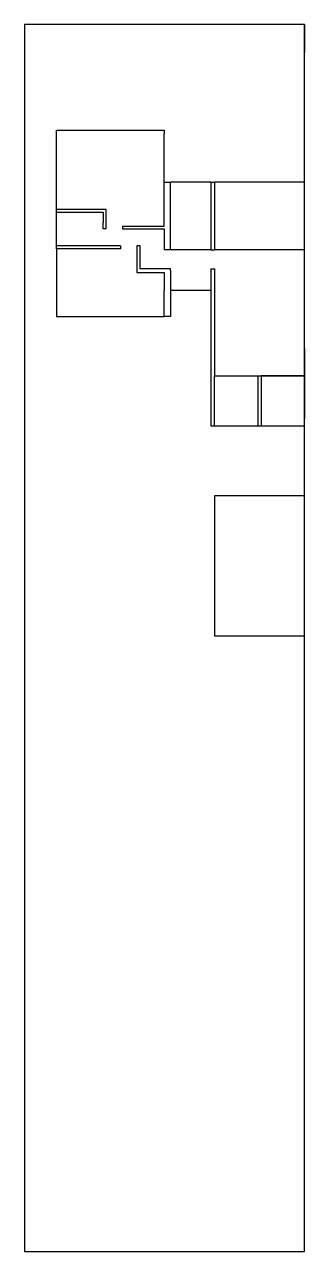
# Model space of a CAD drawing. Header units: millimetres. Extents: x 0 to 120, y 0 to 526.
import ezdxf

# ---------------------------------------------------------------- set-up
doc = ezdxf.new("R2010")
doc.units = ezdxf.units.MM

msp = doc.modelspace()

# ---------------------------------------------------------------- linework, layer by layer
for p, q in [((120, 526), (0, 526)), ((0, 526), (0, 0)), ((120, 0), (120, 526)), ((120, 526), (120, 514)), ((120, 431), (120, 485)), ((13.75, 446.76), (13.75, 480.76)), ((13.75, 480.76), (59.8, 480.76)), ((59.8, 480.76), (59.8, 479.26)), ((59.8, 439.56), (59.8, 479.26)), ((59.8, 458.41), (62.6, 458.41)), ((59.8, 439.56), (59.8, 458.41)), ((79.9, 458.41), (62.6, 458.41)), ((62.6, 429.41), (62.6, 458.41)), ((79.9, 458.41), (79.9, 429.41)), ((79.9, 458.41), (81.5, 458.41)), ((120, 458.41), (81.5, 458.41)), ((81.5, 458.41), (81.5, 429.41)), ((62.6, 447.41), (62.6, 448.61)), ((35, 446.76), (13.75, 446.76)), ((13.75, 429.86), (13.75, 446.76)), ((13.75, 445.56), (33.75, 445.56)), ((33.75, 445.56), (33.75, 441.06)), ((35, 438.36), (35, 446.76)), ((33.75, 438.36), (33.75, 441.06)), ((35, 438.36), (33.75, 438.36)), ((42, 439.56), (42, 438.36)), ((42, 439.56), (59.8, 439.56)), ((42, 438.36), (59.8, 438.36)), ((59.8, 438.36), (59.8, 429.41)), ((62.6, 438.36), (62.6, 439.56)), ((33.75, 431.06), (13.75, 431.06)), ((41.1, 431.06), (13.75, 431.06)), ((33.75, 429.86), (13.75, 429.86)), ((41.1, 429.86), (13.75, 429.86)), ((13.75, 429.86), (13.75, 400.86)), ((41.1, 431.06), (35, 431.06)), ((41.1, 429.86), (35, 429.86)), ((41.1, 431.06), (41.1, 429.86)), ((49.6, 431.06), (48.1, 431.06)), ((48.1, 431.06), (48.1, 421.21)), ((49.6, 421.21), (49.6, 431.06)), ((62.6, 429.41), (59.8, 429.41)), ((79.9, 429.41), (62.6, 429.41)), ((79.9, 429.41), (81.5, 429.41)), ((120, 429.41), (81.5, 429.41)), ((48.1, 421.21), (48.1, 419.73)), ((62.6, 421.21), (49.6, 421.21)), ((59.8, 421.21), (49.6, 421.21)), ((62.6, 420.61), (62.6, 421.21)), ((79.9, 421.21), (79.9, 412.11)), ((79.9, 421.21), (81.5, 421.21)), ((81.5, 421.21), (81.5, 375.41)), ((48.1, 419.73), (49.6, 419.73)), ((49.6, 419.73), (59.8, 419.73)), ((59.8, 419.73), (59.8, 419.41)), ((59.8, 419.41), (59.8, 412.11)), ((62.6, 420.61), (62.6, 412.11)), ((59.8, 400.86), (59.8, 412.11)), ((62.6, 412.11), (79.9, 412.11)), ((62.6, 412.11), (62.6, 400.86)), ((79.9, 412.11), (79.9, 353.91)), ((13.75, 400.86), (59.8, 400.86)), ((62.6, 400.86), (59.8, 400.86)), ((120, 387.15), (120, 357.15)), ((81.5, 353.91), (81.5, 375.41)), ((81.5, 375.41), (120, 375.41)), ((81.5, 375.41), (100, 375.41)), ((81.5, 375.41), (100, 375.41)), ((100, 375.41), (100, 353.91)), ((120, 375.41), (101.5, 375.41)), ((101.5, 375.41), (101.5, 353.91)), ((79.9, 353.91), (81.5, 353.91)), ((81.5, 353.91), (120, 353.91)), ((120, 323.91), (81.5, 323.91)), ((81.5, 323.91), (81.5, 263.91)), ((81.5, 263.91), (120, 263.91)), ((0, 0), (120, 0))]:
    msp.add_line(p, q)
msp.add_point((100, 353.91))

doc.saveas('drawing.dxf')
